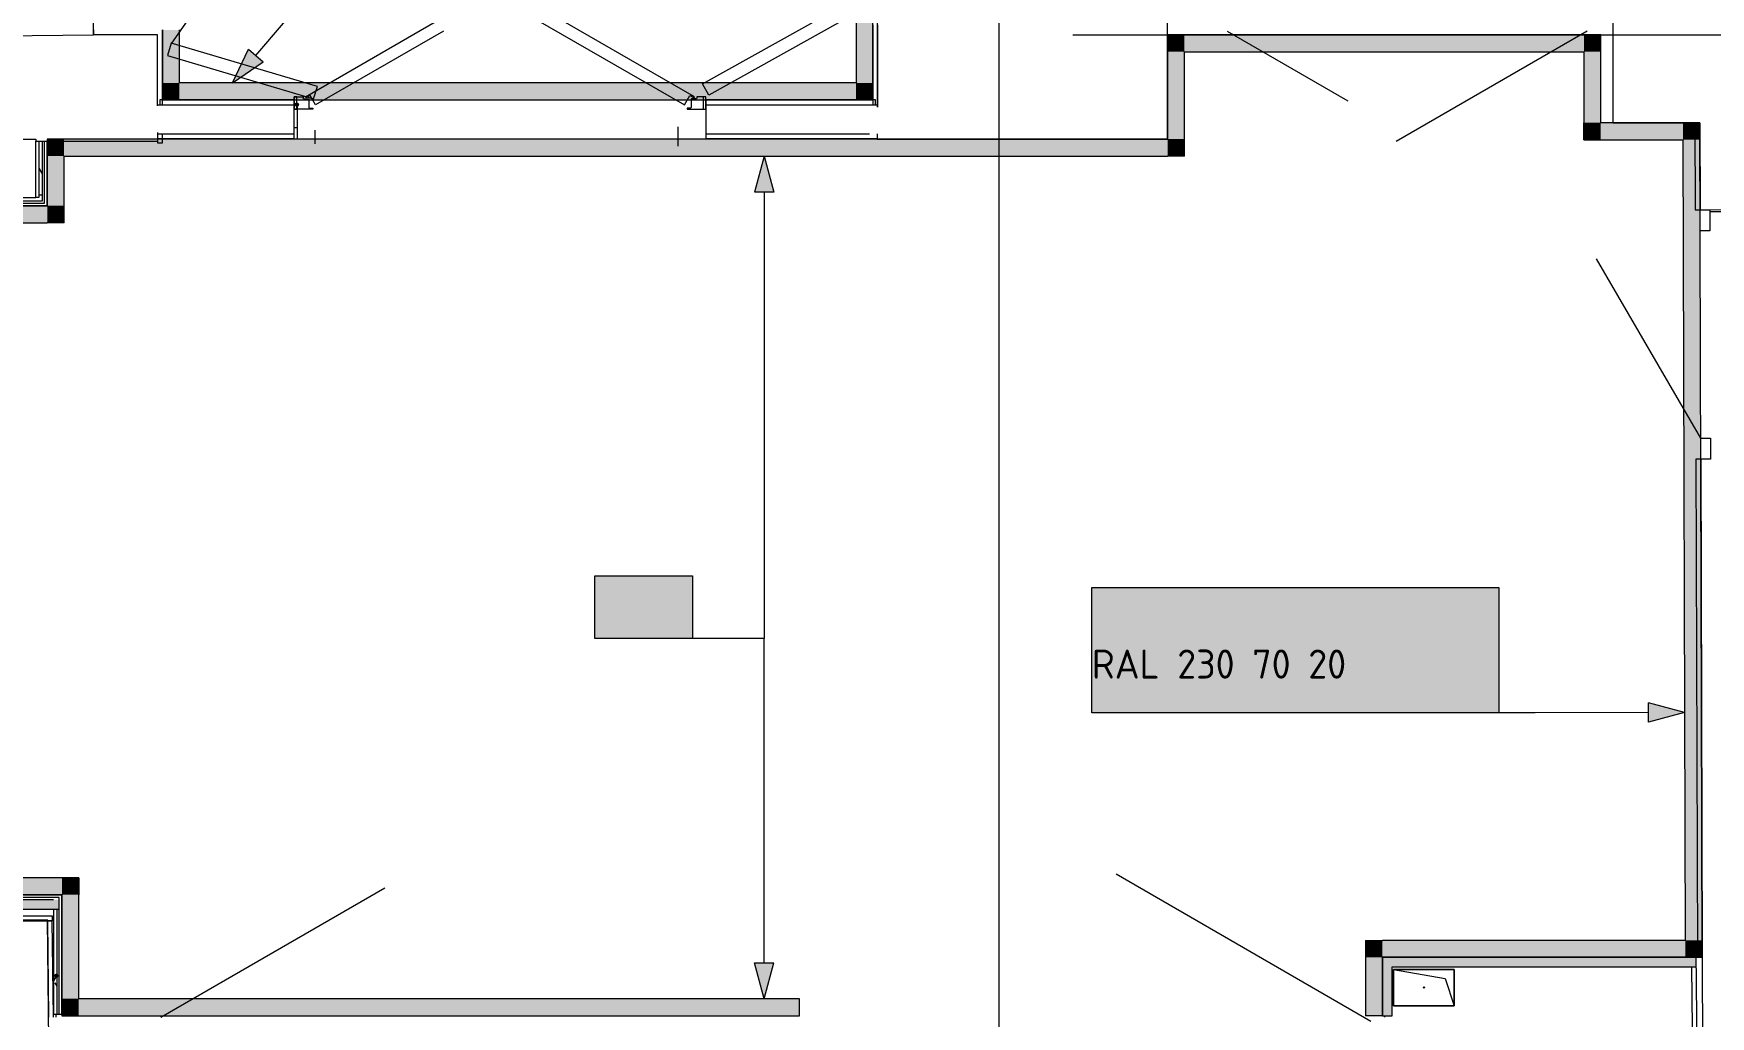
# Model space of a CAD drawing. Header units: millimetres. Extents: x -546 to 1681, y -650 to 1730.
# Drawn here: x 722.3 to 791.6, y 373.9 to 414.5 of the extents above; entities that cross this region are included whole.
import ezdxf

# ---------------------------------------------------------------- set-up
doc = ezdxf.new("R2010")
doc.units = ezdxf.units.MM

msp = doc.modelspace()

# ---------------------------------------------------------------- hatches: boundary and pattern name
at = {"true_color": 0xf1d696}
h = msp.add_hatch(color=41, dxfattribs=at)
h.dxf.hatch_style = 2
h.paths.add_polyline_path([(756.257, 415.032), (756.957, 415.032), (756.957, 412.438), (756.257, 412.438)])
h = msp.add_hatch(color=41, dxfattribs=at)
h.dxf.hatch_style = 2
h.paths.add_polyline_path([(728.298, 412.438), (727.598, 412.438), (727.598, 414.628), (728.298, 414.628)])
h = msp.add_hatch(color=41, dxfattribs=at)
h.dxf.hatch_style = 2
h.paths.add_polyline_path([(769.827, 413.728), (769.127, 413.728), (769.127, 414.428)])
h = msp.add_hatch(color=41, dxfattribs=at)
h.dxf.hatch_style = 2
h.paths.add_polyline_path([(769.827, 414.428), (769.827, 413.728), (769.127, 414.428)])
h = msp.add_hatch(color=41, dxfattribs=at)
h.dxf.hatch_style = 2
h.paths.add_polyline_path([(769.827, 413.728), (769.827, 414.428), (786.327, 414.428), (786.327, 413.728)])
h = msp.add_hatch(color=41, dxfattribs=at)
h.dxf.hatch_style = 2
h.paths.add_polyline_path([(786.327, 413.728), (786.327, 414.428), (787.027, 414.428)])
h = msp.add_hatch(color=41, dxfattribs=at)
h.dxf.hatch_style = 2
h.paths.add_polyline_path([(786.327, 413.728), (787.027, 414.428), (787.027, 413.728)])
at = {"true_color": 0x0077b0}
h = msp.add_hatch(color=144, dxfattribs=at)
h.dxf.hatch_style = 2
h.paths.add_polyline_path([(730.489, 412.438), (731.155, 413.833), (731.763, 413.313)])
at = {"true_color": 0xf1d696}
h = msp.add_hatch(color=41, dxfattribs=at)
h.dxf.hatch_style = 2
h.paths.add_polyline_path([(769.827, 410.118), (769.127, 410.118), (769.127, 413.728), (769.827, 413.728)])
h = msp.add_hatch(color=41, dxfattribs=at)
h.dxf.hatch_style = 2
h.paths.add_polyline_path([(786.327, 413.728), (787.027, 413.728), (787.027, 410.791), (786.327, 410.791)])
h = msp.add_hatch(color=41, dxfattribs=at)
h.dxf.hatch_style = 2
h.paths.add_polyline_path([(728.298, 412.438), (728.298, 411.738), (727.598, 411.738)])
h = msp.add_hatch(color=41, dxfattribs=at)
h.dxf.hatch_style = 2
h.paths.add_polyline_path([(727.598, 412.438), (728.298, 412.438), (727.598, 411.738)])
h = msp.add_hatch(color=41, dxfattribs=at)
h.dxf.hatch_style = 2
h.paths.add_polyline_path([(756.257, 412.438), (756.257, 411.738), (728.298, 411.738), (728.298, 412.438)])
h = msp.add_hatch(color=41, dxfattribs=at)
h.dxf.hatch_style = 2
h.paths.add_polyline_path([(756.257, 412.438), (756.957, 412.438), (756.957, 411.738)])
h = msp.add_hatch(color=41, dxfattribs=at)
h.dxf.hatch_style = 2
h.paths.add_polyline_path([(756.257, 411.738), (756.257, 412.438), (756.957, 411.738)])
h = msp.add_hatch(color=7)
h.dxf.hatch_style = 2
h.paths.add_polyline_path([(733.147, 411.631), (733.084, 411.605), (733.057, 411.541), (733.084, 411.478), (733.147, 411.451), (733.162, 411.451), (733.226, 411.478), (733.252, 411.541), (733.226, 411.605), (733.162, 411.631)])
h = msp.add_hatch(color=41, dxfattribs=at)
h.dxf.hatch_style = 2
h.paths.add_polyline_path([(787.027, 410.791), (786.327, 410.091), (786.327, 410.791)])
h = msp.add_hatch(color=41, dxfattribs=at)
h.dxf.hatch_style = 2
h.paths.add_polyline_path([(787.027, 410.791), (787.027, 410.091), (786.327, 410.091)])
h = msp.add_hatch(color=41, dxfattribs=at)
h.dxf.hatch_style = 2
h.paths.add_polyline_path([(787.027, 410.091), (787.027, 410.791), (790.417, 410.791), (790.419, 410.091)])
at = {"true_color": 0x186722}
h = msp.add_hatch(color=99, dxfattribs=at)
h.dxf.hatch_style = 2
h.paths.add_polyline_path([(791.117, 410.791), (790.419, 410.091), (790.417, 410.791)])
h = msp.add_hatch(color=99, dxfattribs=at)
h.dxf.hatch_style = 2
h.paths.add_polyline_path([(790.419, 410.091), (791.115, 410.788), (791.119, 410.091)])
at = {"true_color": 0xf1d696}
h = msp.add_hatch(color=41, dxfattribs=at)
h.dxf.hatch_style = 2
h.paths.add_polyline_path([(723.538, 409.418), (722.838, 409.418), (722.838, 410.118)])
h = msp.add_hatch(color=41, dxfattribs=at)
h.dxf.hatch_style = 2
h.paths.add_polyline_path([(723.538, 410.118), (723.538, 409.418), (722.838, 410.118)])
h = msp.add_hatch(color=41, dxfattribs=at)
h.dxf.hatch_style = 2
h.paths.add_polyline_path([(723.538, 409.418), (723.538, 410.118), (769.127, 410.118), (769.127, 409.418)])
h = msp.add_hatch(color=41, dxfattribs=at)
h.dxf.hatch_style = 2
h.paths.add_polyline_path([(769.127, 410.118), (769.827, 409.418), (769.127, 409.418)])
h = msp.add_hatch(color=41, dxfattribs=at)
h.dxf.hatch_style = 2
h.paths.add_polyline_path([(769.827, 410.118), (769.827, 409.418), (769.127, 410.118)])
at = {"true_color": 0x186722}
h = msp.add_hatch(color=99, dxfattribs=at)
h.dxf.hatch_style = 2
h.paths.add_polyline_path([(790.419, 410.091), (791.119, 410.091), (791.22, 377.016), (790.52, 377.016)])
at = {"true_color": 0xf1d696}
h = msp.add_hatch(color=41, dxfattribs=at)
h.dxf.hatch_style = 2
h.paths.add_polyline_path([(723.538, 407.361), (722.838, 407.361), (722.838, 409.418), (723.538, 409.418)])
at = {"true_color": 0x0077b0}
h = msp.add_hatch(color=144, dxfattribs=at)
h.dxf.hatch_style = 2
h.paths.add_polyline_path([(752.466, 409.418), (752.866, 407.925), (752.066, 407.925)])
at = {"true_color": 0xf1d696}
h = msp.add_hatch(color=41, dxfattribs=at)
h.dxf.hatch_style = 2
h.paths.add_polyline_path([(718.218, 406.661), (718.218, 407.361), (722.838, 407.361), (722.838, 406.661)])
h = msp.add_hatch(color=41, dxfattribs=at)
h.dxf.hatch_style = 2
h.paths.add_polyline_path([(722.838, 407.361), (723.538, 406.661), (722.838, 406.661)])
h = msp.add_hatch(color=41, dxfattribs=at)
h.dxf.hatch_style = 2
h.paths.add_polyline_path([(723.538, 407.361), (723.538, 406.661), (722.838, 407.361)])
at = {"true_color": 0xffffff}
h = msp.add_hatch(color=7, dxfattribs=at)
h.dxf.hatch_style = 2
h.paths.add_polyline_path([(745.462, 392.072), (749.503, 392.072), (749.503, 389.484), (745.462, 389.484)])
h = msp.add_hatch(color=7, dxfattribs=at)
h.dxf.hatch_style = 2
h.paths.add_polyline_path([(745.462, 392.072), (749.503, 392.072), (749.503, 389.484), (745.462, 389.484)])
at = {"true_color": 0x0077b0}
h = msp.add_hatch(color=144, dxfattribs=at)
h.paths.add_polyline_path([(746.674, 390.677), (746.674, 391.484), (746.644, 391.64), (746.555, 391.771), (746.427, 391.858), (746.27, 391.887), (746.114, 391.858), (745.983, 391.771), (745.895, 391.64), (745.867, 391.484), (745.867, 390.677), (745.895, 390.52), (745.983, 390.392), (746.114, 390.303), (746.27, 390.273), (746.427, 390.303), (746.555, 390.392), (746.644, 390.52)])
h.paths.add_polyline_path([(746.874, 390.677), (746.863, 390.556), (746.83, 390.444), (746.774, 390.341), (746.696, 390.247), (746.605, 390.17), (746.503, 390.115), (746.391, 390.083), (746.27, 390.072), (746.149, 390.083), (746.037, 390.115), (745.935, 390.17), (745.842, 390.247), (745.764, 390.341), (745.708, 390.444), (745.675, 390.556), (745.664, 390.677), (745.664, 391.484), (745.675, 391.605), (745.708, 391.717), (745.764, 391.819), (745.842, 391.912), (745.935, 391.99), (746.037, 392.046), (746.149, 392.079), (746.27, 392.09), (746.391, 392.079), (746.503, 392.046), (746.606, 391.991), (746.7, 391.915), (746.776, 391.822), (746.83, 391.718), (746.863, 391.606), (746.874, 391.484)])
h = msp.add_hatch(color=144, dxfattribs=at)
h.paths.add_polyline_path([(746.674, 390.677), (746.674, 391.484), (746.644, 391.64), (746.555, 391.771), (746.427, 391.858), (746.27, 391.887), (746.114, 391.858), (745.983, 391.771), (745.895, 391.64), (745.867, 391.484), (745.867, 390.677), (745.895, 390.52), (745.983, 390.392), (746.114, 390.303), (746.27, 390.273), (746.427, 390.303), (746.555, 390.392), (746.644, 390.52)])
h.paths.add_polyline_path([(746.874, 390.677), (746.863, 390.556), (746.83, 390.444), (746.774, 390.341), (746.696, 390.247), (746.605, 390.17), (746.503, 390.115), (746.391, 390.083), (746.27, 390.072), (746.149, 390.083), (746.037, 390.115), (745.935, 390.17), (745.842, 390.247), (745.764, 390.341), (745.708, 390.444), (745.675, 390.556), (745.664, 390.677), (745.664, 391.484), (745.675, 391.605), (745.708, 391.717), (745.764, 391.819), (745.842, 391.912), (745.935, 391.99), (746.037, 392.046), (746.149, 392.079), (746.27, 392.09), (746.391, 392.079), (746.503, 392.046), (746.606, 391.991), (746.7, 391.915), (746.776, 391.822), (746.83, 391.718), (746.863, 391.606), (746.874, 391.484)])
h = msp.add_hatch(color=144, dxfattribs=at)
h.dxf.hatch_style = 2
h.paths.add_polyline_path([(749.097, 391.746), (748.865, 391.514), (748.795, 391.484), (748.719, 391.509), (748.693, 391.585), (748.722, 391.656), (749.117, 392.051), (749.158, 392.08), (749.198, 392.09), (749.275, 392.065), (749.3, 391.988), (749.3, 390.171), (749.275, 390.096), (749.198, 390.072), (749.122, 390.096), (749.097, 390.171)])
h = msp.add_hatch(color=144, dxfattribs=at)
h.dxf.hatch_style = 2
h.paths.add_polyline_path([(749.097, 391.746), (748.865, 391.514), (748.795, 391.484), (748.719, 391.509), (748.693, 391.585), (748.722, 391.656), (749.117, 392.051), (749.158, 392.08), (749.198, 392.09), (749.275, 392.065), (749.3, 391.988), (749.3, 390.171), (749.275, 390.096), (749.198, 390.072), (749.122, 390.096), (749.097, 390.171)])
at = {"true_color": 0xffffff}
h = msp.add_hatch(color=7, dxfattribs=at)
h.dxf.hatch_style = 2
h.paths.add_polyline_path([(765.999, 391.591), (782.821, 391.591), (782.821, 386.415), (765.999, 386.415)])
at = {"true_color": 0x0077b0}
h = msp.add_hatch(color=144, dxfattribs=at)
h.paths.add_polyline_path([(779.588, 390.197), (779.588, 391.004), (779.559, 391.16), (779.47, 391.292), (779.341, 391.378), (779.185, 391.407), (779.028, 391.378), (778.897, 391.292), (778.809, 391.16), (778.781, 391.004), (778.781, 390.197), (778.809, 390.04), (778.897, 389.912), (779.028, 389.823), (779.185, 389.793), (779.341, 389.823), (779.47, 389.912), (779.559, 390.04)])
h.paths.add_polyline_path([(779.789, 390.197), (779.778, 390.076), (779.744, 389.964), (779.689, 389.861), (779.611, 389.767), (779.519, 389.69), (779.417, 389.636), (779.305, 389.603), (779.185, 389.593), (779.063, 389.603), (778.951, 389.636), (778.849, 389.69), (778.756, 389.767), (778.678, 389.861), (778.623, 389.964), (778.589, 390.076), (778.578, 390.197), (778.578, 391.004), (778.589, 391.126), (778.623, 391.237), (778.678, 391.339), (778.756, 391.433), (778.849, 391.51), (778.951, 391.566), (779.063, 391.6), (779.185, 391.611), (779.305, 391.6), (779.417, 391.566), (779.52, 391.512), (779.614, 391.435), (779.69, 391.342), (779.745, 391.239), (779.778, 391.126), (779.789, 391.004)])
h = msp.add_hatch(color=144, dxfattribs=at)
h.paths.add_polyline_path([(782.113, 389.793), (782.23, 389.816), (782.327, 389.883), (782.393, 389.98), (782.415, 390.098), (782.415, 390.298), (782.393, 390.415), (782.327, 390.513), (782.23, 390.58), (782.113, 390.603), (781.996, 390.58), (781.898, 390.513), (781.832, 390.416), (781.811, 390.298), (781.811, 390.098), (781.832, 389.98), (781.898, 389.883), (781.996, 389.816)])
h.paths.add_polyline_path([(782.113, 389.593), (782.011, 389.602), (781.918, 389.629), (781.832, 389.675), (781.755, 389.739), (781.69, 389.817), (781.644, 389.902), (781.617, 389.995), (781.608, 390.095), (781.608, 390.298), (781.621, 390.417), (781.658, 390.524), (781.722, 390.619), (781.811, 390.702), (781.722, 390.784), (781.658, 390.879), (781.621, 390.986), (781.608, 391.105), (781.617, 391.207), (781.644, 391.3), (781.69, 391.386), (781.755, 391.464), (781.832, 391.529), (781.918, 391.574), (782.011, 391.602), (782.113, 391.611), (782.213, 391.602), (782.306, 391.574), (782.392, 391.529), (782.468, 391.464), (782.533, 391.386), (782.58, 391.3), (782.608, 391.207), (782.618, 391.105), (782.605, 390.986), (782.567, 390.879), (782.504, 390.784), (782.415, 390.702), (782.534, 390.579), (782.598, 390.431), (782.607, 390.38), (782.613, 390.306), (782.617, 390.211), (782.618, 390.095), (782.608, 389.995), (782.58, 389.902), (782.533, 389.817), (782.468, 389.739), (782.392, 389.675), (782.306, 389.629), (782.213, 389.602)])
h.paths.add_polyline_path([(782.113, 390.803), (782.23, 390.825), (782.327, 390.891), (782.393, 390.989), (782.415, 391.105), (782.393, 391.222), (782.327, 391.32), (782.23, 391.386), (782.113, 391.407), (781.996, 391.386), (781.898, 391.32), (781.832, 391.222), (781.811, 391.105), (781.832, 390.989), (781.898, 390.891), (781.996, 390.825)])
h = msp.add_hatch(color=144, dxfattribs=at)
h.dxf.hatch_style = 2
h.paths.add_polyline_path([(748.187, 390.575), (747.38, 390.575), (747.304, 390.6), (747.279, 390.677), (747.304, 390.753), (747.38, 390.778), (748.187, 390.778), (748.264, 390.753), (748.289, 390.677), (748.264, 390.6)])
h = msp.add_hatch(color=144, dxfattribs=at)
h.dxf.hatch_style = 2
h.paths.add_polyline_path([(748.187, 390.575), (747.38, 390.575), (747.304, 390.6), (747.279, 390.677), (747.304, 390.753), (747.38, 390.778), (748.187, 390.778), (748.264, 390.753), (748.289, 390.677), (748.264, 390.6)])
h = msp.add_hatch(color=144, dxfattribs=at)
h.dxf.hatch_style = 2
h.paths.add_polyline_path([(781.102, 390.095), (780.295, 390.095), (780.219, 390.12), (780.193, 390.197), (780.219, 390.273), (780.295, 390.298), (781.102, 390.298), (781.178, 390.273), (781.203, 390.197), (781.178, 390.12)])
h = msp.add_hatch(color=144, dxfattribs=at)
h.dxf.hatch_style = 2
h.paths.add_polyline_path([(790.491, 386.433), (788.999, 386.029), (788.997, 386.829)])
at = {"true_color": 0xf1d696}
h = msp.add_hatch(color=41, dxfattribs=at)
h.dxf.hatch_style = 2
h.paths.add_polyline_path([(723.445, 379.599), (723.445, 378.899), (718.218, 378.899), (718.218, 379.599)])
h = msp.add_hatch(color=41, dxfattribs=at)
h.dxf.hatch_style = 2
h.paths.add_polyline_path([(723.445, 378.899), (724.145, 379.599), (724.145, 378.899)])
h = msp.add_hatch(color=41, dxfattribs=at)
h.dxf.hatch_style = 2
h.paths.add_polyline_path([(723.445, 379.599), (724.145, 379.599), (723.445, 378.899)])
h = msp.add_hatch(color=7)
h.dxf.hatch_style = 2
h.paths.add_polyline_path([(704.339, 378.699), (723.335, 378.699), (723.335, 378.299), (704.339, 378.299)])
h = msp.add_hatch(color=41, dxfattribs=at)
h.dxf.hatch_style = 2
h.paths.add_polyline_path([(724.145, 374.601), (723.445, 374.601), (723.445, 378.899), (724.145, 378.899)])
h = msp.add_hatch(color=41, dxfattribs=at)
h.dxf.hatch_style = 2
h.paths.add_polyline_path([(777.302, 377.016), (778.002, 377.016), (778.002, 376.316)])
h = msp.add_hatch(color=41, dxfattribs=at)
h.dxf.hatch_style = 2
h.paths.add_polyline_path([(777.302, 376.316), (777.302, 377.016), (778.002, 376.316)])
h = msp.add_hatch(color=41, dxfattribs=at)
h.dxf.hatch_style = 2
h.paths.add_polyline_path([(790.52, 377.016), (790.522, 376.316), (778.002, 376.316), (778.002, 377.016)])
h = msp.add_hatch(color=41, dxfattribs=at)
h.dxf.hatch_style = 2
h.paths.add_polyline_path([(790.52, 377.016), (791.22, 377.016), (791.222, 376.316)])
h = msp.add_hatch(color=41, dxfattribs=at)
h.dxf.hatch_style = 2
h.paths.add_polyline_path([(790.522, 376.316), (790.52, 377.016), (791.222, 376.316)])
h = msp.add_hatch(color=41, dxfattribs=at)
h.dxf.hatch_style = 2
h.paths.add_polyline_path([(777.302, 376.316), (778.002, 376.316), (778.002, 373.901), (777.302, 373.901)])
h = msp.add_hatch(color=7)
h.dxf.hatch_style = 2
h.paths.add_polyline_path([(778.002, 376.305), (778.402, 376.316), (778.402, 373.901), (778.002, 373.901)])
h = msp.add_hatch(color=7)
h.dxf.hatch_style = 2
h.paths.add_polyline_path([(778.402, 376.316), (790.976, 376.316), (790.98, 375.916), (778.402, 375.916)])
h = msp.add_hatch(color=7)
h.dxf.hatch_style = 2
h.paths.add_polyline_path([(723.216, 375.646), (723.153, 375.62), (723.126, 375.556), (723.153, 375.493), (723.216, 375.466), (723.28, 375.493), (723.306, 375.556), (723.28, 375.62)])
at = {"true_color": 0x0077b0}
h = msp.add_hatch(color=144, dxfattribs=at)
h.dxf.hatch_style = 2
h.paths.add_polyline_path([(752.457, 374.601), (752.057, 376.094), (752.857, 376.094)])
at = {"true_color": 0xf1d696}
h = msp.add_hatch(color=41, dxfattribs=at)
h.dxf.hatch_style = 2
h.paths.add_polyline_path([(724.145, 374.601), (724.145, 373.901), (723.445, 373.901)])
h = msp.add_hatch(color=41, dxfattribs=at)
h.dxf.hatch_style = 2
h.paths.add_polyline_path([(723.445, 374.601), (724.145, 374.601), (723.445, 373.901)])
h = msp.add_hatch(color=41, dxfattribs=at)
h.dxf.hatch_style = 2
h.paths.add_polyline_path([(724.145, 373.901), (724.145, 374.601), (753.927, 374.601), (753.927, 373.901)])

# ---------------------------------------------------------------- linework, layer by layer
at = {"color": 7, "lineweight": 0}
for points in [[(762.173, 197.821), (762.173, 730.152)], [(724.751, 414.428), (723.857, 489.335)], [(749.587, 411.858), (741.334, 416.623)], [(749.915, 412.396), (757.878, 416.849)], [(741.259, 416.094), (749.166, 411.529)], [(758.143, 416.39), (750.174, 411.934)], [(756.257, 415.732), (756.257, 412.438)], [(787.53, 416.318), (787.53, 410.791)], [(728.81, 415.281), (727.971, 414.077)], [(733.507, 411.858), (739.136, 415.108)], [(756.957, 412.438), (756.957, 415.032)], [(724.751, 414.409), (720.951, 414.364)], [(724.751, 414.628), (724.751, 414.428)], [(727.398, 414.428), (724.751, 414.428)], [(724.751, 414.428), (724.751, 414.409)], [(727.398, 411.488), (727.398, 414.428)], [(727.598, 411.538), (727.598, 414.628)], [(727.598, 414.628), (727.598, 411.738)], [(728.298, 412.438), (728.298, 414.628)], [(739.21, 414.579), (733.928, 411.529)], [(756.957, 414.832), (756.957, 411.538)], [(757.127, 414.918), (757.127, 411.438)], [(757.157, 411.538), (757.157, 414.832)], [(769.127, 410.118), (769.127, 414.918)], [(769.127, 414.428), (769.127, 413.728)], [(786.327, 414.428), (769.127, 414.428)], [(771.592, 414.582), (776.581, 411.703)], [(786.467, 414.582), (778.574, 410.025)], [(787.027, 414.428), (786.327, 414.428)], [(787.027, 410.791), (787.027, 414.428)], [(787.53, 414.668), (787.53, 410.791)], [(727.956, 414.082), (727.805, 413.574)], [(734.004, 412.289), (727.956, 414.082)], [(769.127, 413.728), (769.127, 410.118)], [(769.827, 413.728), (786.327, 413.728)], [(769.827, 409.418), (769.827, 413.728)], [(786.327, 413.728), (786.327, 410.791)], [(727.805, 413.574), (733.846, 411.783)], [(756.257, 412.438), (728.298, 412.438)], [(733.846, 411.783), (734.004, 412.289)], [(750.174, 411.934), (749.915, 412.396)], [(756.957, 411.738), (756.957, 412.438)], [(733.047, 411.738), (727.498, 411.738)], [(727.498, 411.738), (727.498, 411.538)], [(727.598, 411.738), (728.298, 411.738)], [(728.298, 411.738), (756.957, 411.738)], [(733.047, 411.358), (733.047, 411.858)], [(733.047, 411.858), (733.409, 411.858)], [(733.147, 411.858), (733.047, 411.858)], [(733.047, 411.858), (733.047, 411.358)], [(733.047, 411.538), (733.047, 411.738)], [(733.147, 411.358), (733.147, 411.858)], [(733.409, 411.858), (733.409, 411.803)], [(733.434, 411.778), (733.409, 411.803)], [(733.434, 411.778), (733.647, 411.778)], [(733.529, 411.819), (733.507, 411.858)], [(733.703, 411.919), (733.529, 411.819)], [(733.647, 411.778), (733.647, 411.423)], [(733.928, 411.529), (733.703, 411.919)], [(749.166, 411.529), (749.391, 411.919)], [(749.391, 411.919), (749.564, 411.819)], [(749.447, 411.778), (749.447, 411.423)], [(749.66, 411.778), (749.447, 411.778)], [(749.564, 411.819), (749.587, 411.858)], [(749.685, 411.803), (749.66, 411.778)], [(749.685, 411.858), (749.685, 411.803)], [(750.047, 411.858), (749.685, 411.858)], [(750.047, 411.858), (749.947, 411.858)], [(749.947, 411.858), (749.947, 411.358)], [(750.047, 411.358), (750.047, 411.858)], [(750.047, 411.358), (750.047, 411.858)], [(757.057, 411.738), (750.047, 411.738)], [(750.047, 411.738), (750.047, 411.538)], [(757.057, 411.538), (757.057, 411.738)], [(727.398, 411.538), (733.047, 411.538)], [(733.047, 410.338), (733.047, 411.538)], [(733.809, 411.358), (733.047, 411.358)], [(733.047, 411.358), (733.147, 411.358)], [(733.162, 411.541), (733.162, 410.138)], [(733.672, 411.398), (733.647, 411.423)], [(733.672, 411.398), (733.809, 411.398)], [(733.809, 411.398), (733.809, 411.358)], [(749.285, 411.398), (749.285, 411.358)], [(749.422, 411.398), (749.285, 411.398)], [(749.285, 411.358), (750.047, 411.358)], [(749.447, 411.423), (749.422, 411.398)], [(749.947, 411.358), (750.047, 411.358)], [(750.047, 411.538), (750.047, 410.338)], [(750.047, 411.538), (757.157, 411.538)], [(757.157, 411.438), (757.157, 411.538)], [(727.398, 410.388), (727.398, 410.028)], [(727.398, 410.338), (733.047, 410.338)], [(727.598, 409.968), (727.598, 410.338)], [(733.162, 410.583), (733.047, 410.583)], [(733.047, 410.138), (733.047, 410.338)], [(733.898, 410.483), (733.898, 409.928)], [(748.898, 410.628), (748.898, 409.828)], [(750.047, 410.338), (756.807, 410.338)], [(750.047, 410.338), (750.047, 410.138)], [(757.127, 410.338), (757.127, 410.118)], [(786.327, 410.091), (786.327, 410.791)], [(790.417, 410.791), (787.027, 410.791)], [(787.53, 410.791), (791.117, 410.791)], [(791.117, 410.791), (790.417, 410.791)], [(791.117, 410.791), (790.917, 410.791)], [(790.917, 410.791), (790.928, 407.196)], [(791.128, 407.197), (791.117, 410.791)], [(791.117, 410.791), (791.128, 407.197)], [(791.22, 377.016), (791.117, 410.791)], [(718.568, 410.111), (722.368, 410.111)], [(722.368, 410.111), (722.368, 410.028)], [(722.368, 410.028), (727.398, 410.028)], [(722.368, 407.711), (722.368, 410.028)], [(722.488, 410.028), (722.488, 407.711)], [(722.638, 407.561), (722.638, 410.028)], [(722.728, 407.471), (722.728, 410.028)], [(722.838, 410.118), (722.838, 409.418)], [(769.127, 410.118), (722.838, 410.118)], [(722.838, 407.361), (722.838, 410.028)], [(727.398, 410.138), (733.047, 410.138)], [(727.398, 410.028), (727.398, 409.968)], [(727.398, 409.968), (727.598, 409.968)], [(750.047, 410.138), (757.127, 410.138)], [(757.127, 410.118), (769.127, 410.118)], [(786.327, 410.091), (790.419, 410.091)], [(790.419, 410.091), (790.52, 377.016)], [(722.638, 408.687), (722.509, 408.912)], [(722.838, 409.418), (722.838, 407.361)], [(723.538, 409.418), (769.127, 409.418)], [(723.538, 406.661), (723.538, 409.418)], [(769.827, 409.418), (769.127, 409.418)], [(718.328, 407.471), (722.728, 407.471)], [(718.418, 407.561), (722.638, 407.561)], [(718.568, 407.711), (722.368, 407.711)], [(722.488, 407.711), (722.368, 407.711)], [(722.488, 407.809), (722.605, 407.809)], [(718.218, 407.361), (722.838, 407.361)], [(722.838, 407.361), (718.218, 407.361)], [(790.928, 407.196), (791.128, 407.197)], [(791.128, 407.197), (791.528, 407.198)], [(791.13, 406.327), (791.128, 407.197)], [(791.528, 407.198), (795.528, 407.21)], [(791.528, 407.198), (791.53, 406.328)], [(795.593, 407.111), (791.528, 407.111)], [(717.518, 406.661), (722.838, 406.661)], [(723.538, 406.661), (722.838, 406.661)], [(791.53, 406.328), (791.13, 406.327)], [(791.157, 397.767), (786.854, 405.167)], [(791.157, 397.767), (791.557, 397.768)], [(791.159, 396.897), (791.157, 397.767)], [(791.557, 397.768), (791.559, 396.898)], [(791.159, 396.897), (790.959, 396.896)], [(790.959, 396.896), (791.021, 376.515)], [(791.559, 396.898), (791.159, 396.897)], [(791.221, 376.516), (791.159, 396.897)], [(791.159, 396.897), (791.221, 376.516)], [(777.527, 373.671), (767.005, 379.746)], [(724.145, 379.599), (718.218, 379.599)], [(724.145, 379.599), (724.145, 378.899)], [(727.527, 373.841), (736.794, 379.191)], [(723.445, 378.899), (704.139, 378.899)], [(723.335, 378.789), (704.249, 378.789)], [(704.339, 378.699), (723.095, 378.699)], [(704.739, 378.299), (723.095, 378.299)], [(718.218, 378.899), (723.445, 378.899)], [(723.095, 378.299), (723.095, 373.961)], [(723.095, 378.299), (723.335, 378.299)], [(723.245, 373.961), (723.245, 378.299)], [(723.335, 373.961), (723.335, 378.789)], [(723.445, 373.961), (723.445, 378.899)], [(723.445, 378.899), (723.445, 373.901)], [(724.145, 374.601), (724.145, 378.899)], [(723.052, 378.019), (718.845, 378.019)], [(718.845, 377.819), (723.052, 377.819)], [(722.845, 377.867), (719.045, 377.825)], [(723.567, 312.704), (722.845, 377.867)], [(723.045, 377.822), (722.845, 377.819)], [(722.845, 377.819), (722.896, 373.841)], [(723.096, 373.844), (723.045, 377.822)], [(723.052, 377.819), (723.052, 378.019)], [(777.302, 377.016), (778.002, 377.016)], [(777.302, 377.016), (777.302, 373.901)], [(790.52, 377.016), (778.002, 377.016)], [(791.222, 376.316), (791.22, 377.016)], [(778.002, 376.316), (778.002, 373.901)], [(790.776, 376.316), (778.002, 376.316)], [(778.002, 373.901), (778.002, 376.316)], [(778.002, 376.316), (791.222, 376.316)], [(790.974, 376.516), (790.774, 376.514)], [(790.774, 376.514), (790.776, 376.316)], [(790.776, 376.316), (790.976, 376.316)], [(791.109, 363.316), (790.974, 376.516)], [(790.976, 376.316), (791.222, 376.316)], [(791.021, 376.515), (791.221, 376.516)], [(791.221, 376.516), (791.272, 359.724)], [(723.216, 375.556), (723.095, 375.347)], [(778.402, 373.901), (778.402, 375.916)], [(778.402, 375.916), (790.78, 375.916)], [(778.468, 374.316), (778.468, 375.816)], [(778.468, 375.816), (780.968, 375.816)], [(778.468, 375.816), (780.593, 375.441)], [(780.968, 375.816), (778.468, 375.816)], [(778.468, 375.816), (778.468, 374.316)], [(780.968, 375.816), (780.968, 374.316)], [(780.968, 374.316), (780.968, 375.816)], [(790.78, 375.916), (790.909, 363.316)], [(790.78, 375.916), (790.98, 375.916)], [(723.245, 375.124), (723.162, 375.267)], [(779.718, 375.041), (779.693, 375.066), (779.718, 375.091)], [(779.693, 375.066), (779.712, 375.09)], [(779.718, 375.041), (779.697, 375.053)], [(779.718, 375.091), (779.743, 375.066), (779.718, 375.041)], [(779.725, 375.09), (779.743, 375.066), (779.74, 375.053)], [(780.593, 375.441), (780.968, 374.316)], [(753.927, 374.601), (724.145, 374.601)], [(753.927, 373.901), (753.927, 374.601)], [(780.968, 374.316), (778.468, 374.316)], [(778.468, 374.316), (780.968, 374.316)], [(723.095, 373.961), (723.445, 373.961)], [(723.195, 373.961), (723.196, 373.841)], [(723.445, 373.901), (724.145, 373.901)], [(724.145, 373.901), (753.927, 373.901)], [(778.002, 373.901), (777.302, 373.901)], [(778.002, 373.901), (778.402, 373.901)], [(778.102, 373.841), (778.102, 373.901)]]:
    msp.add_lwpolyline(points, dxfattribs=at)
at = {"color": 144, "lineweight": 0, "true_color": 0x0077b0}
for points in [[(731.459, 413.573), (739.872, 423.418)], [(730.489, 412.438), (731.155, 413.833)], [(731.155, 413.833), (731.763, 413.313)], [(730.489, 412.438), (731.763, 413.313)], [(752.466, 409.418), (752.066, 407.925)], [(752.466, 409.418), (752.866, 407.925)], [(752.866, 407.925), (752.066, 407.925)], [(752.466, 407.925), (752.466, 389.484)], [(745.462, 392.072), (749.503, 392.072)], [(745.462, 389.484), (745.462, 392.072)], [(745.462, 392.072), (749.503, 392.072)], [(745.462, 389.484), (745.462, 392.072)], [(749.503, 392.072), (749.503, 389.484)], [(749.503, 392.072), (749.503, 389.484)], [(765.999, 391.591), (782.821, 391.591)], [(765.999, 386.415), (765.999, 391.591)], [(782.821, 391.591), (782.821, 386.415)], [(749.503, 389.484), (745.462, 389.484)], [(749.503, 389.484), (745.462, 389.484)], [(752.466, 389.484), (749.503, 389.484)], [(752.457, 389.484), (749.503, 389.484)], [(752.457, 376.094), (752.457, 389.484)], [(788.999, 386.029), (788.997, 386.829)], [(790.491, 386.433), (788.997, 386.829)], [(782.821, 386.415), (765.999, 386.415)], [(784.309, 386.415), (782.821, 386.415)], [(788.998, 386.429), (784.309, 386.415)], [(790.491, 386.433), (788.999, 386.029)], [(752.057, 376.094), (752.857, 376.094)], [(752.457, 374.601), (752.057, 376.094)], [(752.457, 374.601), (752.857, 376.094)]]:
    msp.add_lwpolyline(points, dxfattribs=at)
at = {"color": 251, "lineweight": 0, "true_color": 0x4c4c4c}
msp.add_lwpolyline([(765.209, 414.428), (793.179, 414.428)], dxfattribs=at)

# ---------------------------------------------------------------- texts
at = {"color": 144, "true_color": 0x0077b0, "insert": (765.999, 389.03), "char_height": 1.2, "attachment_point": 1}
msp.add_mtext('{\\fGOSTCommon|b0|i0|c0;RAL 230 70 20}', dxfattribs=at)

doc.saveas('drawing.dxf')
